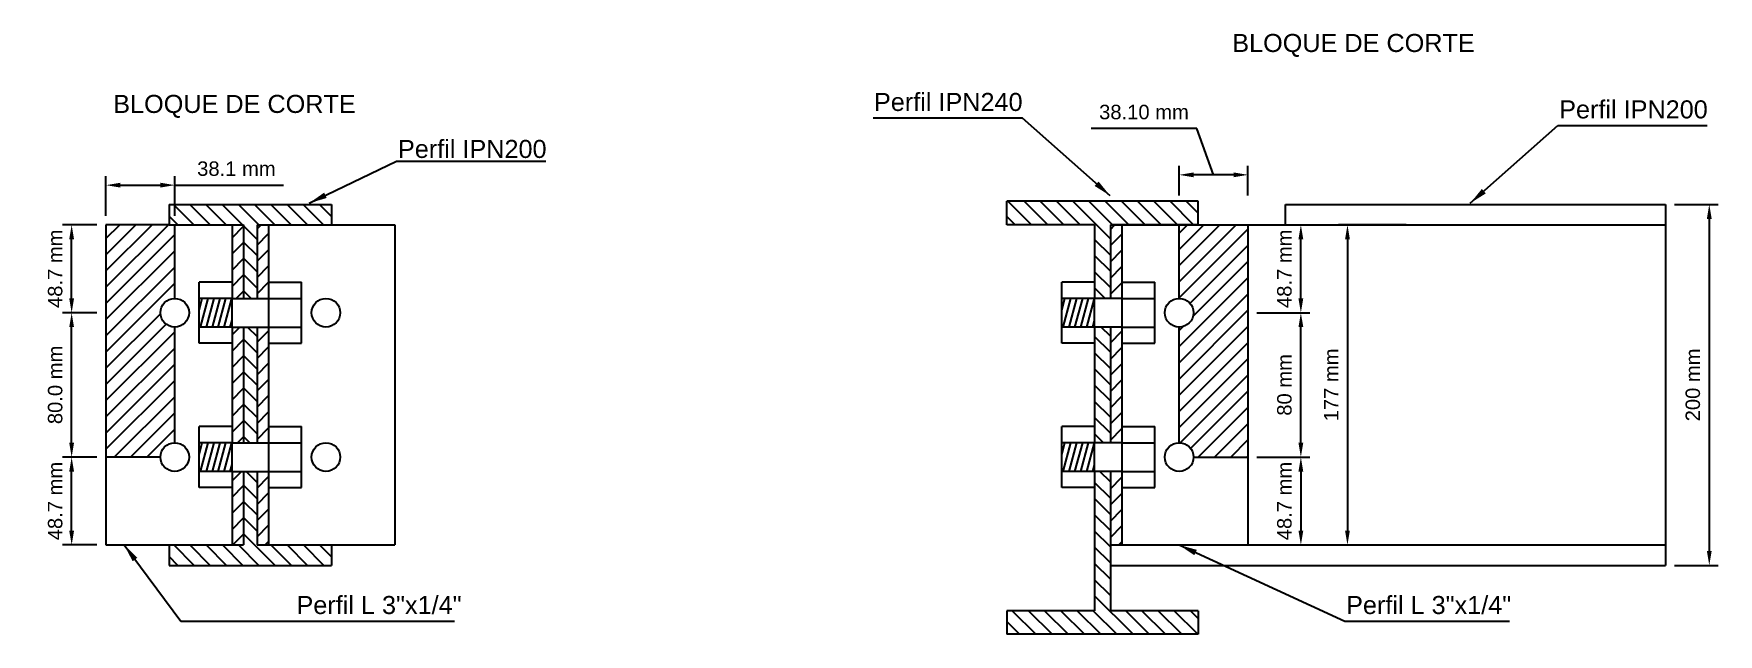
# Model space of a CAD drawing. Extents: x 274.46 to 279, y 47.62 to 49.07.
# Drawn here: x 278.063 to 278.995, y 48.519 to 48.851 of the extents above; entities that cross this region are included whole.
import ezdxf

# ---------------------------------------------------------------- set-up
doc = ezdxf.new("R2010")
doc.units = 0
doc.layers.get('0').update_dxf_attribs({"linetype": 'CONTINUOUS'})
doc.layers.get('Defpoints').update_dxf_attribs({"linetype": 'CONTINUOUS'})
doc.layers.add('Cotas', color=250, linetype='CONTINUOUS')
doc.styles.get("Standard").update_dxf_attribs({"font": 'arial.ttf', "height": 0.008})
doc.dimstyles.get("Standard").update_dxf_attribs({"dimtxt": 0.18, "dimasz": 0.008, "dimexe": 0.005, "dimexo": 0.005, "dimgap": 0.005, "dimtad": 0, "dimzin": 0, "dimdsep": 46, "dimtxsty": 'Standard', "dimcen": 0.008, "dimadec": 0, "dimazin": 0, "dimtfac": 1, "dimtofl": 0, "dimtmove": 0, "dimatfit": 3, "dimfxl": 0, "dimtolj": 1, "dimtzin": 0, "dimarcsym": 0})
pattern_1 = [(45, (0.653056, 0), (-0.00449012806, 0.00449012806), [])]
pattern_2 = [(135, (0.653056, 0), (-0.00449012806, -0.00449012806), [])]
pattern_3 = [(135, (1.880225, 0), (-0.00449012806, -0.00449012806), [])]
pattern_4 = [(45, (1.880225, 0), (-0.00449012806, 0.00449012806), [])]

# ---------------------------------------------------------------- blocks, each defined once
blk = doc.blocks.new('*D97')
at = {"layer": 'Cotas', "color": 0, "lineweight": -2}
for p, q in [((278.0976, 48.61679), (278.0786, 48.61679)), ((278.0836, 48.57609), (278.0836, 48.60879)), ((278.0976, 48.56809), (278.0786, 48.56809))]:
    blk.add_line(p, q, dxfattribs=at)
at = {"layer": 'Cotas', "color": 0}
for points in [[(278.08226, 48.60879), (278.08493, 48.60879), (278.0836, 48.61679)], [(278.08226, 48.57609), (278.08493, 48.57609), (278.0836, 48.56809)]]:
    blk.add_solid(points, dxfattribs=at)
at = {"layer": 'Defpoints', "color": 0}
for p in [(278.0836, 48.61679), (278.1026, 48.61679), (278.1026, 48.56809)]:
    blk.add_point(p, dxfattribs=at)
at = {"layer": 'Cotas', "color": 0, "insert": (278.07451, 48.59244), "char_height": 0.008, "attachment_point": 5, "rotation": 90}
blk.add_mtext('\\A1;48.7 mm', dxfattribs=at)
blk = doc.blocks.new('*D98')
at = {"layer": 'Cotas', "color": 0, "lineweight": -2}
for p, q in [((278.0976, 48.69679), (278.0786, 48.69679)), ((278.0836, 48.62479), (278.0836, 48.68879)), ((278.0976, 48.61679), (278.0786, 48.61679))]:
    blk.add_line(p, q, dxfattribs=at)
at = {"layer": 'Cotas', "color": 0}
for points in [[(278.08226, 48.68879), (278.08493, 48.68879), (278.0836, 48.69679)], [(278.08226, 48.62479), (278.08493, 48.62479), (278.0836, 48.61679)]]:
    blk.add_solid(points, dxfattribs=at)
at = {"layer": 'Defpoints', "color": 0}
for p in [(278.0836, 48.69679), (278.1026, 48.69679), (278.1026, 48.61679)]:
    blk.add_point(p, dxfattribs=at)
at = {"layer": 'Cotas', "color": 0, "insert": (278.07451, 48.65679), "char_height": 0.008, "attachment_point": 5, "rotation": 90}
blk.add_mtext('\\A1;80.0 mm', dxfattribs=at)
blk = doc.blocks.new('*D99')
at = {"layer": 'Cotas', "color": 0, "lineweight": -2}
for p, q in [((278.0976, 48.74549), (278.0786, 48.74549)), ((278.0836, 48.70479), (278.0836, 48.73749)), ((278.0976, 48.69679), (278.0786, 48.69679))]:
    blk.add_line(p, q, dxfattribs=at)
at = {"layer": 'Cotas', "color": 0}
for points in [[(278.08226, 48.73749), (278.08493, 48.73749), (278.0836, 48.74549)], [(278.08226, 48.70479), (278.08493, 48.70479), (278.0836, 48.69679)]]:
    blk.add_solid(points, dxfattribs=at)
at = {"layer": 'Defpoints', "color": 0}
for p in [(278.0836, 48.74549), (278.1026, 48.74549), (278.1026, 48.69679)]:
    blk.add_point(p, dxfattribs=at)
at = {"layer": 'Cotas', "color": 0, "insert": (278.07451, 48.72114), "char_height": 0.008, "attachment_point": 5, "rotation": 90}
blk.add_mtext('\\A1;48.7 mm', dxfattribs=at)
blk = doc.blocks.new('*D100')
at = {"layer": 'Cotas', "color": 0, "lineweight": -2}
for p, q in [((278.1026, 48.75049), (278.1026, 48.77248)), ((278.1106, 48.76748), (278.1327, 48.76748)), ((278.1407, 48.75049), (278.1407, 48.77248)), ((278.1407, 48.76748), (278.20099, 48.76748))]:
    blk.add_line(p, q, dxfattribs=at)
at = {"layer": 'Cotas', "color": 0}
for points in [[(278.1106, 48.76881), (278.1106, 48.76614), (278.1026, 48.76748)], [(278.1327, 48.76881), (278.1327, 48.76614), (278.1407, 48.76748)]]:
    blk.add_solid(points, dxfattribs=at)
at = {"layer": 'Defpoints', "color": 0}
for p in [(278.1407, 48.76748), (278.1026, 48.74549), (278.1407, 48.74549)]:
    blk.add_point(p, dxfattribs=at)
at = {"layer": 'Cotas', "color": 0, "insert": (278.17484, 48.77657), "char_height": 0.008, "attachment_point": 5}
blk.add_mtext('\\A1;38.1 mm', dxfattribs=at)
blk = doc.blocks.new('*D101')
at = {"layer": 'Cotas', "color": 0, "lineweight": -2}
for p, q in [((278.70669, 48.79886), (278.64819, 48.79886)), ((278.71597, 48.77319), (278.70669, 48.79886)), ((278.69692, 48.76179), (278.69692, 48.77819)), ((278.72702, 48.77319), (278.70492, 48.77319)), ((278.73502, 48.76179), (278.73502, 48.77819))]:
    blk.add_line(p, q, dxfattribs=at)
at = {"layer": 'Cotas', "color": 0}
for points in [[(278.70492, 48.77452), (278.70492, 48.77185), (278.69692, 48.77319)], [(278.72702, 48.77452), (278.72702, 48.77185), (278.73502, 48.77319)]]:
    blk.add_solid(points, dxfattribs=at)
at = {"layer": 'Defpoints', "color": 0}
for p in [(278.69692, 48.77319), (278.69692, 48.75679), (278.73502, 48.75679)]:
    blk.add_point(p, dxfattribs=at)
at = {"layer": 'Cotas', "color": 0, "insert": (278.67744, 48.80795), "char_height": 0.008, "attachment_point": 5}
blk.add_mtext('\\A1;38.10 mm', dxfattribs=at)
blk = doc.blocks.new('*D109')
at = {"layer": 'Cotas', "color": 0, "lineweight": -2}
for p, q in [((278.74002, 48.61679), (278.76932, 48.61679)), ((278.76432, 48.60879), (278.76432, 48.57609)), ((278.74002, 48.56809), (278.76932, 48.56809))]:
    blk.add_line(p, q, dxfattribs=at)
at = {"layer": 'Cotas', "color": 0}
for points in [[(278.76299, 48.60879), (278.76566, 48.60879), (278.76432, 48.61679)], [(278.76299, 48.57609), (278.76566, 48.57609), (278.76432, 48.56809)]]:
    blk.add_solid(points, dxfattribs=at)
at = {"layer": 'Defpoints', "color": 0}
for p in [(278.73502, 48.61679), (278.73502, 48.56809), (278.76432, 48.56809)]:
    blk.add_point(p, dxfattribs=at)
at = {"layer": 'Cotas', "color": 0, "insert": (278.75524, 48.59244), "char_height": 0.008, "attachment_point": 5, "rotation": 90}
blk.add_mtext('\\A1;48.7 mm', dxfattribs=at)
blk = doc.blocks.new('*D108')
at = {"layer": 'Cotas', "color": 0, "lineweight": -2}
for p, q in [((278.74002, 48.74549), (278.76932, 48.74549)), ((278.76432, 48.70479), (278.76432, 48.73749)), ((278.74002, 48.69679), (278.76932, 48.69679))]:
    blk.add_line(p, q, dxfattribs=at)
at = {"layer": 'Cotas', "color": 0}
for points in [[(278.76299, 48.73749), (278.76566, 48.73749), (278.76432, 48.74549)], [(278.76299, 48.70479), (278.76566, 48.70479), (278.76432, 48.69679)]]:
    blk.add_solid(points, dxfattribs=at)
at = {"layer": 'Defpoints', "color": 0}
for p in [(278.73502, 48.74549), (278.76432, 48.74549), (278.73502, 48.69679)]:
    blk.add_point(p, dxfattribs=at)
at = {"layer": 'Cotas', "color": 0, "insert": (278.75524, 48.72114), "char_height": 0.008, "attachment_point": 5, "rotation": 90}
blk.add_mtext('\\A1;48.7 mm', dxfattribs=at)
blk = doc.blocks.new('*D107')
at = {"layer": 'Cotas', "color": 0, "lineweight": -2}
for p, q in [((278.74002, 48.69679), (278.76932, 48.69679)), ((278.76432, 48.62479), (278.76432, 48.68879)), ((278.74002, 48.61679), (278.76932, 48.61679))]:
    blk.add_line(p, q, dxfattribs=at)
at = {"layer": 'Cotas', "color": 0}
for points in [[(278.76299, 48.68879), (278.76566, 48.68879), (278.76432, 48.69679)], [(278.76299, 48.62479), (278.76566, 48.62479), (278.76432, 48.61679)]]:
    blk.add_solid(points, dxfattribs=at)
at = {"layer": 'Defpoints', "color": 0}
for p in [(278.73502, 48.69679), (278.76432, 48.69679), (278.73502, 48.61679)]:
    blk.add_point(p, dxfattribs=at)
at = {"layer": 'Cotas', "color": 0, "insert": (278.75524, 48.65679), "char_height": 0.008, "attachment_point": 5, "rotation": 90}
blk.add_mtext('\\A1;80 mm', dxfattribs=at)
blk = doc.blocks.new('*D106')
at = {"layer": 'Cotas', "color": 0, "lineweight": -2}
for p, q in [((278.97132, 48.75679), (278.99549, 48.75679)), ((278.99049, 48.74879), (278.99049, 48.56479)), ((278.97132, 48.55679), (278.99549, 48.55679))]:
    blk.add_line(p, q, dxfattribs=at)
at = {"layer": 'Cotas', "color": 0}
for points in [[(278.98916, 48.74879), (278.99183, 48.74879), (278.99049, 48.75679)], [(278.98916, 48.56479), (278.99183, 48.56479), (278.99049, 48.55679)]]:
    blk.add_solid(points, dxfattribs=at)
at = {"layer": 'Defpoints', "color": 0}
for p in [(278.96632, 48.75679), (278.96632, 48.55679), (278.99049, 48.55679)]:
    blk.add_point(p, dxfattribs=at)
at = {"layer": 'Cotas', "color": 0, "insert": (278.98141, 48.65679), "char_height": 0.008, "attachment_point": 5, "rotation": 90}
blk.add_mtext('\\A1;200 mm', dxfattribs=at)
blk = doc.blocks.new('*D105')
at = {"layer": 'Cotas', "color": 0, "lineweight": -2}
for p, q in [((278.82256, 48.74549), (278.78513, 48.74549)), ((278.79013, 48.73749), (278.79013, 48.57609))]:
    blk.add_line(p, q, dxfattribs=at)
at = {"layer": 'Cotas', "color": 0}
for points in [[(278.78879, 48.73749), (278.79146, 48.73749), (278.79013, 48.74549)], [(278.78879, 48.57609), (278.79146, 48.57609), (278.79013, 48.56809)]]:
    blk.add_solid(points, dxfattribs=at)
at = {"layer": 'Defpoints', "color": 0}
for p in [(278.82756, 48.74549), (278.79013, 48.56809), (278.79013, 48.56809)]:
    blk.add_point(p, dxfattribs=at)
at = {"layer": 'Cotas', "color": 0, "insert": (278.78111, 48.65679), "char_height": 0.008, "attachment_point": 5, "rotation": 90}
blk.add_mtext('\\A1;177 mm', dxfattribs=at)

msp = doc.modelspace()

# ---------------------------------------------------------------- hatches: boundary and pattern name
h = msp.add_hatch()
h.set_pattern_fill('LINE', color=256, scale=0.002, angle=135, style=0)
h.set_pattern_definition(pattern_2)
h.paths.add_polyline_path([(278.137551, 48.756788), (278.137551, 48.745488), (278.178801, 48.745488), (278.178801, 48.704723), (278.186301, 48.704723), (278.186301, 48.745488), (278.227551, 48.745488), (278.227551, 48.756788)])
h = msp.add_hatch()
h.set_pattern_fill('LINE', color=256, scale=0.002, angle=135, style=0)
h.set_pattern_definition(pattern_3)
h.paths.add_polyline_path([(278.601473, 48.758588), (278.601473, 48.745488), (278.650123, 48.745488), (278.650123, 48.704723), (278.658823, 48.704723), (278.658823, 48.745488), (278.707473, 48.745488), (278.707473, 48.758588)])
h = msp.add_hatch()
h.set_pattern_fill('LINE', color=256, scale=0.002, angle=45, style=0)
h.paths.add_polyline_path([(278.140701, 48.704723), (278.140701, 48.745488), (278.137551, 48.745488), (278.102601, 48.745488), (278.102601, 48.616788), (278.132766, 48.616788, -0.4142136), (278.140701, 48.624723), (278.140701, 48.688853, -0.4142136), (278.132766, 48.696788, -0.4142136)])
h = msp.add_hatch()
h.set_pattern_fill('LINE', color=256, scale=0.002, angle=45, style=0)
h.set_pattern_definition(pattern_1)
h.paths.add_polyline_path([(278.172401, 48.704723), (278.178801, 48.704723), (278.178801, 48.745488), (278.172401, 48.745488)])
h = msp.add_hatch()
h.set_pattern_fill('LINE', color=256, scale=0.002, angle=45, style=0)
h.set_pattern_definition(pattern_1)
h.paths.add_polyline_path([(278.192701, 48.745488), (278.186301, 48.745488), (278.186301, 48.704723), (278.192701, 48.704723)])
h = msp.add_hatch()
h.set_pattern_fill('LINE', color=256, scale=0.002, angle=45, style=0)
h.set_pattern_definition(pattern_4)
h.paths.add_polyline_path([(278.658823, 48.704723), (278.665223, 48.704723), (278.665223, 48.745488), (278.658823, 48.745488)])
h = msp.add_hatch()
h.set_pattern_fill('LINE', color=256, scale=0.002, angle=45, style=0)
h.set_pattern_definition([(45, (0.12435, 0), (-0.00449012806, 0.00449012806), [])])
h.paths.add_polyline_path([(278.704858, 48.696788, -0.4142136), (278.696923, 48.688853), (278.696923, 48.624723, -0.4142136), (278.704858, 48.616788), (278.735023, 48.616788), (278.735023, 48.745488), (278.696923, 48.745488), (278.696923, 48.704723, -0.4142136)])
h = msp.add_hatch()
h.set_pattern_fill('LINE', color=256, scale=0.001, angle=75, style=0)
h.set_pattern_definition([(75, (1.4025023, 0), (-0.0030668145, 0.000821750468), [])])
h.paths.add_polyline_path([(278.172401, 48.704723), (278.154185, 48.704723), (278.154185, 48.688853), (278.172401, 48.688853)])
h = msp.add_hatch()
h.set_pattern_fill('LINE', color=256, scale=0.001, angle=75, style=0)
h.set_pattern_definition([(75, (1.8802252, 0), (-0.0030668145, 0.000821750468), [])])
h.paths.add_polyline_path([(278.650123, 48.688853), (278.650123, 48.704723), (278.631908, 48.704723), (278.631908, 48.688853)])
h = msp.add_hatch()
h.set_pattern_fill('LINE', color=256, scale=0.002, angle=45, style=0)
h.set_pattern_definition(pattern_1)
h.paths.add_polyline_path([(278.172401, 48.624723), (278.178801, 48.624723), (278.178801, 48.688853), (278.172401, 48.688853)])
h = msp.add_hatch()
h.set_pattern_fill('LINE', color=256, scale=0.002, angle=135, style=0)
h.set_pattern_definition(pattern_2)
h.paths.add_polyline_path([(278.186301, 48.688853), (278.178801, 48.688853), (278.178801, 48.624723), (278.186301, 48.624723)])
h = msp.add_hatch()
h.set_pattern_fill('LINE', color=256, scale=0.002, angle=45, style=0)
h.set_pattern_definition(pattern_1)
h.paths.add_polyline_path([(278.192701, 48.688853), (278.186301, 48.688853), (278.186301, 48.624723), (278.192701, 48.624723)])
h = msp.add_hatch()
h.set_pattern_fill('LINE', color=256, scale=0.002, angle=135, style=0)
h.set_pattern_definition(pattern_3)
h.paths.add_polyline_path([(278.650123, 48.624723), (278.658823, 48.624723), (278.658823, 48.688853), (278.650123, 48.688853)])
h = msp.add_hatch()
h.set_pattern_fill('LINE', color=256, scale=0.002, angle=45, style=0)
h.set_pattern_definition(pattern_4)
h.paths.add_polyline_path([(278.665223, 48.688853), (278.658823, 48.688853), (278.658823, 48.624723), (278.665223, 48.624723)])
h = msp.add_hatch()
h.set_pattern_fill('LINE', color=256, scale=0.001, angle=75, style=0)
h.set_pattern_definition([(75, (1.4025023, -0.08), (-0.0030668145, 0.000821750468), [])])
h.paths.add_polyline_path([(278.172401, 48.624723), (278.154185, 48.624723), (278.154185, 48.608853), (278.172401, 48.608853)])
h = msp.add_hatch()
h.set_pattern_fill('LINE', color=256, scale=0.001, angle=75, style=0)
h.set_pattern_definition([(75, (1.8802252, -0.08), (-0.0030668145, 0.000821750468), [])])
h.paths.add_polyline_path([(278.650123, 48.608853), (278.650123, 48.624723), (278.631908, 48.624723), (278.631908, 48.608853)])
h = msp.add_hatch()
h.set_pattern_fill('LINE', color=256, scale=0.002, angle=135, style=0)
h.set_pattern_definition(pattern_2)
h.paths.add_polyline_path([(278.178801, 48.568088), (278.137551, 48.568088), (278.137551, 48.556788), (278.227551, 48.556788), (278.227551, 48.568088), (278.186301, 48.568088), (278.186301, 48.608853), (278.178801, 48.608853)])
h = msp.add_hatch()
h.set_pattern_fill('LINE', color=256, scale=0.002, angle=45, style=0)
h.set_pattern_definition(pattern_1)
h.paths.add_polyline_path([(278.172401, 48.568088), (278.178801, 48.568088), (278.178801, 48.608853), (278.172401, 48.608853)])
h = msp.add_hatch()
h.set_pattern_fill('LINE', color=256, scale=0.002, angle=45, style=0)
h.set_pattern_definition(pattern_1)
h.paths.add_polyline_path([(278.186301, 48.568088), (278.192701, 48.568088), (278.192701, 48.608853), (278.186301, 48.608853)])
h = msp.add_hatch()
h.set_pattern_fill('LINE', color=256, scale=0.002, angle=135, style=0)
h.set_pattern_definition(pattern_3)
h.paths.add_polyline_path([(278.658823, 48.608853), (278.650123, 48.608853), (278.650123, 48.531688), (278.601473, 48.531688), (278.601473, 48.518588), (278.707473, 48.518588), (278.707473, 48.531688), (278.658823, 48.531688)])
h = msp.add_hatch()
h.set_pattern_fill('LINE', color=256, scale=0.002, angle=45, style=0)
h.set_pattern_definition(pattern_4)
h.paths.add_polyline_path([(278.658823, 48.568088), (278.665223, 48.568088), (278.665223, 48.608853), (278.658823, 48.608853)])

# ---------------------------------------------------------------- linework, layer by layer
for p, q in [((278.137551, 48.756788), (278.227551, 48.756788)), ((278.137551, 48.756788), (278.137551, 48.745488)), ((278.227551, 48.756788), (278.227551, 48.745488)), ((278.707473, 48.758588), (278.601473, 48.758588)), ((278.601473, 48.745488), (278.601473, 48.758588)), ((278.707473, 48.745488), (278.707473, 48.758588)), ((278.755765, 48.745488), (278.755765, 48.756788)), ((278.755765, 48.756788), (278.966318, 48.756788)), ((278.966318, 48.756788), (278.966318, 48.556788)), ((278.102601, 48.745488), (278.102601, 48.568088)), ((278.137551, 48.745488), (278.102601, 48.745488)), ((278.137551, 48.745488), (278.178801, 48.745488)), ((278.140701, 48.704723), (278.140701, 48.745488)), ((278.172401, 48.745488), (278.172401, 48.704723)), ((278.178801, 48.745488), (278.178801, 48.704723)), ((278.186301, 48.745488), (278.227551, 48.745488)), ((278.186301, 48.745488), (278.186301, 48.704723)), ((278.192701, 48.745488), (278.192701, 48.704723)), ((278.227551, 48.745488), (278.262501, 48.745488)), ((278.262501, 48.745488), (278.262501, 48.568088)), ((278.650123, 48.745488), (278.601473, 48.745488)), ((278.650123, 48.745488), (278.650123, 48.704723)), ((278.707473, 48.745488), (278.658823, 48.745488)), ((278.658823, 48.745488), (278.658823, 48.704723)), ((278.658823, 48.745488), (278.658823, 48.704723)), ((278.658823, 48.745488), (278.966318, 48.745488)), ((278.665223, 48.745488), (278.665223, 48.704723)), ((278.696923, 48.704723), (278.696923, 48.745488)), ((278.735023, 48.745488), (278.735023, 48.568088)), ((278.154185, 48.67989), (278.154185, 48.713685)), ((278.172401, 48.713685), (278.154185, 48.713685)), ((278.192701, 48.713685), (278.210916, 48.713685)), ((278.210916, 48.67989), (278.210916, 48.713685)), ((278.650123, 48.713685), (278.631908, 48.713685)), ((278.631908, 48.67989), (278.631908, 48.713685)), ((278.665223, 48.713685), (278.683439, 48.713685)), ((278.683439, 48.67989), (278.683439, 48.713685)), ((278.172401, 48.704723), (278.154185, 48.704723)), ((278.172401, 48.688853), (278.172401, 48.704723)), ((278.172401, 48.704723), (278.192701, 48.704723)), ((278.192665, 48.704723), (278.192665, 48.688853)), ((278.192701, 48.704723), (278.210916, 48.704723)), ((278.210916, 48.688853), (278.210916, 48.704723)), ((278.650123, 48.704723), (278.631908, 48.704723)), ((278.650123, 48.688853), (278.650123, 48.704723)), ((278.665223, 48.704723), (278.650123, 48.704723)), ((278.665223, 48.704723), (278.665223, 48.688853)), ((278.665223, 48.704723), (278.683439, 48.704723)), ((278.683439, 48.688853), (278.683439, 48.704723)), ((278.140701, 48.624723), (278.140701, 48.688853)), ((278.172401, 48.688853), (278.154185, 48.688853)), ((278.172401, 48.688853), (278.172401, 48.624723)), ((278.172401, 48.688853), (278.192701, 48.688853)), ((278.178801, 48.688853), (278.178801, 48.624723)), ((278.186301, 48.688853), (278.186301, 48.624723)), ((278.192701, 48.688853), (278.210916, 48.688853)), ((278.192701, 48.688853), (278.192701, 48.624723)), ((278.650123, 48.688853), (278.631908, 48.688853)), ((278.650123, 48.688853), (278.650123, 48.624723)), ((278.665223, 48.688853), (278.650123, 48.688853)), ((278.658823, 48.688853), (278.658823, 48.624723)), ((278.658823, 48.688853), (278.658823, 48.624723)), ((278.665223, 48.688853), (278.683439, 48.688853)), ((278.665223, 48.688853), (278.665223, 48.624723)), ((278.696923, 48.624723), (278.696923, 48.688853)), ((278.172401, 48.67989), (278.154185, 48.67989)), ((278.192701, 48.67989), (278.210916, 48.67989)), ((278.650123, 48.67989), (278.631908, 48.67989)), ((278.665223, 48.67989), (278.683439, 48.67989)), ((278.172401, 48.633685), (278.154185, 48.633685)), ((278.154185, 48.59989), (278.154185, 48.633685)), ((278.192701, 48.633685), (278.210916, 48.633685)), ((278.210916, 48.59989), (278.210916, 48.633685)), ((278.631908, 48.59989), (278.631908, 48.633685)), ((278.650123, 48.633685), (278.631908, 48.633685)), ((278.665223, 48.633685), (278.683439, 48.633685)), ((278.683439, 48.59989), (278.683439, 48.633685)), ((278.172401, 48.624723), (278.154185, 48.624723)), ((278.172401, 48.608853), (278.172401, 48.624723)), ((278.172401, 48.624723), (278.192701, 48.624723)), ((278.192701, 48.624723), (278.192701, 48.608853)), ((278.192701, 48.624723), (278.210916, 48.624723)), ((278.210916, 48.608853), (278.210916, 48.624723)), ((278.650123, 48.624723), (278.631908, 48.624723)), ((278.665223, 48.624723), (278.650123, 48.624723)), ((278.650123, 48.608853), (278.650123, 48.624723)), ((278.665223, 48.624723), (278.665223, 48.608853)), ((278.665223, 48.624723), (278.683439, 48.624723)), ((278.683439, 48.608853), (278.683439, 48.624723)), ((278.132766, 48.616788), (278.102601, 48.616788)), ((278.704858, 48.616788), (278.735023, 48.616788)), ((278.172401, 48.608853), (278.154185, 48.608853)), ((278.172401, 48.608853), (278.172401, 48.568088)), ((278.172401, 48.608853), (278.192701, 48.608853)), ((278.178801, 48.608853), (278.178801, 48.568088)), ((278.186301, 48.608853), (278.186301, 48.568088)), ((278.192701, 48.608853), (278.210916, 48.608853)), ((278.192701, 48.608853), (278.192701, 48.568088)), ((278.650123, 48.608853), (278.631908, 48.608853)), ((278.665223, 48.608853), (278.650123, 48.608853)), ((278.650123, 48.608853), (278.650123, 48.531688)), ((278.658823, 48.608853), (278.658823, 48.531688)), ((278.658823, 48.608853), (278.658823, 48.556788)), ((278.665223, 48.608853), (278.683439, 48.608853)), ((278.665223, 48.608853), (278.665223, 48.568088)), ((278.172401, 48.59989), (278.154185, 48.59989)), ((278.192701, 48.59989), (278.210916, 48.59989)), ((278.650123, 48.59989), (278.631908, 48.59989)), ((278.665223, 48.59989), (278.683439, 48.59989)), ((278.102601, 48.568088), (278.137551, 48.568088)), ((278.137551, 48.568088), (278.137551, 48.556788)), ((278.137551, 48.568088), (278.178801, 48.568088)), ((278.186301, 48.568088), (278.227551, 48.568088)), ((278.227551, 48.568088), (278.262501, 48.568088)), ((278.227551, 48.568088), (278.227551, 48.556788)), ((278.658823, 48.568088), (278.966318, 48.568088)), ((278.137551, 48.556788), (278.227551, 48.556788)), ((278.658823, 48.556788), (278.966318, 48.556788)), ((278.650123, 48.531688), (278.601473, 48.531688)), ((278.601473, 48.531688), (278.601473, 48.518588)), ((278.707473, 48.531688), (278.658823, 48.531688)), ((278.707473, 48.531688), (278.707473, 48.518588)), ((278.707473, 48.518588), (278.601473, 48.518588))]:
    msp.add_line(p, q)
for centre in [(278.140701, 48.696788), (278.224401, 48.696788), (278.696923, 48.696788), (278.140701, 48.616788), (278.224401, 48.616788), (278.696923, 48.616788)]:
    msp.add_circle(centre, 0.007935)

# ---------------------------------------------------------------- texts
for s, p in [('Perfil IPN240', (278.527923, 48.808575)), ('Perfil IPN200', (278.907363, 48.804464)), ('Perfil IPN200', (278.264307, 48.782546)), ('Perfil L 3"x1/4"', (278.208115, 48.529832)), ('Perfil L 3"x1/4"', (278.78937, 48.529832))]:
    msp.add_text(s, height=0.01).set_placement(p)
at = {"layer": 'Cotas'}
for p in [(278.726328, 48.841263), (278.106636, 48.807486)]:
    msp.add_text('BLOQUE DE CORTE', height=0.01, dxfattribs=at).set_placement(p)

# ---------------------------------------------------------------- dimensions: what is measured, and where the dimension line sits
dim = msp.add_linear_dim(base=(278.696923, 48.773188), p1=(278.735023, 48.756788), p2=(278.696923, 48.756788), dimstyle='Standard', override={"dimtad": 1, "dimlfac": 1000, "dimpost": ' mm', "dimtmove": 1}, dxfattribs=at)
dim.commit()
dim.dimension.update_dxf_attribs({"geometry": '*D101', "text_midpoint": (278.701695, 48.798863), "dimtype": 160})
dim = msp.add_linear_dim(base=(278.140701, 48.767478), p1=(278.102601, 48.745488), p2=(278.140701, 48.745488), dimstyle='Standard', override={"dimtad": 1, "dimdec": 1, "dimlfac": 1000, "dimpost": ' mm'}, dxfattribs=at)
dim.commit()
dim.dimension.update_dxf_attribs({"geometry": '*D100', "text_midpoint": (278.174844, 48.776566)})
for base, p1, p2, override, picture, middle in [((278.990494, 48.556788), (278.966318, 48.756788), (278.966318, 48.556788), {"dimtad": 1, "dimdec": 0, "dimlfac": 1000, "dimpost": ' mm'}, '*D106', (278.981409, 48.656788)), ((278.790128, 48.568088), (278.827556, 48.745488), (278.790128, 48.568088), {"dimtad": 1, "dimdec": 0, "dimlfac": 1000, "dimpost": ' mm'}, '*D105', (278.781109, 48.656788)), ((278.083596, 48.696788), (278.102601, 48.616788), (278.102601, 48.696788), {"dimtad": 1, "dimdec": 1, "dimlfac": 1000, "dimpost": ' mm'}, '*D98', (278.074511, 48.656788)), ((278.764322, 48.696788), (278.735023, 48.616788), (278.735023, 48.696788), {"dimtad": 1, "dimdec": 0, "dimlfac": 1000, "dimpost": ' mm'}, '*D107', (278.755238, 48.656788))]:
    dim = msp.add_linear_dim(base=base, p1=p1, p2=p2, angle=90, dimstyle='Standard', override=override, dxfattribs=at)
    dim.commit()
    dim.dimension.update_dxf_attribs({"geometry": picture, "text_midpoint": middle})
for base, p1, p2, picture, middle in [((278.083596, 48.745488), (278.102601, 48.696788), (278.102601, 48.745488), '*D99', (278.083596, 48.721138)), ((278.764322, 48.745488), (278.735023, 48.696788), (278.735023, 48.745488), '*D108', (278.764322, 48.721138)), ((278.083596, 48.616788), (278.102601, 48.568088), (278.102601, 48.616788), '*D97', (278.083596, 48.592438)), ((278.764322, 48.568088), (278.735023, 48.616788), (278.735023, 48.568088), '*D109', (278.764322, 48.592438))]:
    dim = msp.add_linear_dim(base=base, p1=p1, p2=p2, angle=90, dimstyle='Standard', override={"dimtad": 1, "dimdec": 1, "dimlfac": 1000, "dimpost": ' mm'}, dxfattribs=at)
    dim.commit()
    dim.dimension.update_dxf_attribs({"geometry": picture, "text_midpoint": middle, "dimtype": 160})

# ---------------------------------------------------------------- leaders
for points in [[(278.658681, 48.761627), (278.610255, 48.804559), (278.527535, 48.804559)], [(278.858169, 48.757516), (278.906595, 48.800448), (278.989315, 48.800448)], [(278.215113, 48.757516), (278.263539, 48.780795), (278.346259, 48.780795)], [(278.112737, 48.568088), (278.144012, 48.525817), (278.29558, 48.525817)], [(278.696923, 48.568088), (278.788602, 48.525817), (278.879767, 48.525817)]]:
    msp.add_leader(points, dimstyle='Standard', override={"dimasz": 0.01, "dimgap": 0.005, "dimtad": 0})

doc.saveas('drawing.dxf')
